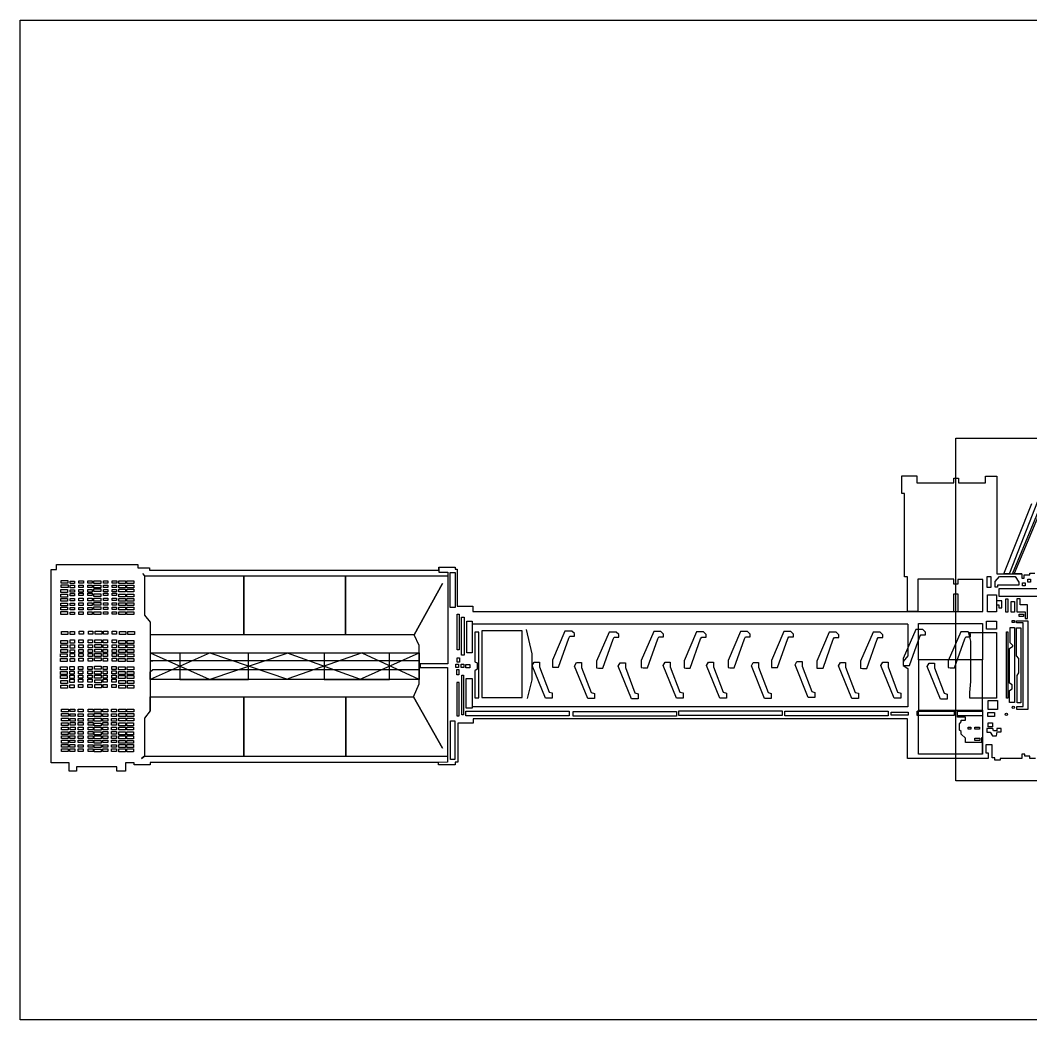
# Model space of a CAD drawing. Header units: millimetres. Extents: x 3191 to 879702, y -27549 to 222194.
# Drawn here: x 34469 to 46474, y 17961 to 29839 of the extents above; entities that cross this region are included whole.
import ezdxf

# ---------------------------------------------------------------- set-up
doc = ezdxf.new("R2010")
doc.units = ezdxf.units.MM
doc.header["$MEASUREMENT"] = 0
picture_1 = doc.add_image_def('image2.png', size_in_pixel=(849, 452))

msp = doc.modelspace()

# ---------------------------------------------------------------- linework, layer by layer
for points in [[(48636.4696, 20800.5426), (45584.20445, 20800.5426), (45584.20445, 24873.88211), (48636.4696, 24873.88211)], [(34953.47758, 23180.57152), (35034.35719, 23180.57152), (35034.35719, 23148.51699), (34953.47758, 23148.51699)], [(35061.10321, 23174.02056), (35114.92186, 23174.02056), (35114.92186, 23145.47879), (35061.10321, 23145.47879)], [(35164.90298, 23176.21386), (35218.72163, 23176.21386), (35218.72163, 23147.67208), (35164.90298, 23147.67208)], [(35270.89562, 23176.21386), (35324.71427, 23176.21386), (35324.71427, 23147.67208), (35270.89562, 23147.67208)], [(35344.8117, 23178.47081), (35425.6913, 23178.47081), (35425.6913, 23146.41629), (35344.8117, 23146.41629)], [(35457.6279, 23177.3134), (35511.44654, 23177.3134), (35511.44654, 23148.77162), (35457.6279, 23148.77162)], [(35560.86778, 23177.3134), (35614.68643, 23177.3134), (35614.68643, 23148.77162), (35560.86778, 23148.77162)], [(35640.37101, 23175.80298), (35721.25062, 23175.80298), (35721.25062, 23143.74846), (35640.37101, 23143.74846)], [(35737.20725, 23175.80298), (35818.08686, 23175.80298), (35818.08686, 23143.74846), (35737.20725, 23143.74846)], [(39575.01099, 23277.82305), (39637.12289, 23277.82305), (39637.12289, 22862.2196), (39575.01099, 22862.2196)], [(45953.78038, 23101.41033), (46005.37116, 23101.41033), (46005.37116, 23223.34946), (45953.78038, 23223.34946)], [(46438.13654, 23198.8702), (46470.5397, 23198.8702), (46470.5397, 23161.75779), (46438.13654, 23161.75779)], [(34950.89979, 23072.37087), (35031.7794, 23072.37087), (35031.7794, 23040.31635), (34950.89979, 23040.31635)], [(34956.91852, 23128.7021), (35037.79813, 23128.7021), (35037.79813, 23096.64758), (34956.91852, 23096.64758)], [(35060.54333, 23124.06088), (35114.36198, 23124.06088), (35114.36198, 23095.51911), (35060.54333, 23095.51911)], [(35060.54333, 23070.25859), (35114.36198, 23070.25859), (35114.36198, 23041.71682), (35060.54333, 23041.71682)], [(35164.3431, 23126.25418), (35218.16175, 23126.25418), (35218.16175, 23097.7124), (35164.3431, 23097.7124)], [(35164.3431, 23072.45189), (35218.16175, 23072.45189), (35218.16175, 23043.91011), (35164.3431, 23043.91011)], [(35270.33574, 23126.25418), (35324.15439, 23126.25418), (35324.15439, 23097.7124), (35270.33574, 23097.7124)], [(35270.33574, 23072.45189), (35324.15439, 23072.45189), (35324.15439, 23043.91011), (35270.33574, 23043.91011)], [(35344.8117, 23127.60835), (35425.6913, 23127.60835), (35425.6913, 23095.55383), (35344.8117, 23095.55383)], [(35344.8117, 23081.1209), (35425.6913, 23081.1209), (35425.6913, 23049.06638), (35344.8117, 23049.06638)], [(35457.06802, 23127.35372), (35510.88666, 23127.35372), (35510.88666, 23098.81194), (35457.06802, 23098.81194)], [(35457.06802, 23073.55143), (35510.88666, 23073.55143), (35510.88666, 23045.00965), (35457.06802, 23045.00965)], [(35560.3079, 23127.35372), (35614.12655, 23127.35372), (35614.12655, 23098.81194), (35560.3079, 23098.81194)], [(35560.3079, 23073.55143), (35614.12655, 23073.55143), (35614.12655, 23045.00965), (35560.3079, 23045.00965)], [(35640.37101, 23124.94052), (35721.25062, 23124.94052), (35721.25062, 23092.88599), (35640.37101, 23092.88599)], [(35640.37101, 23078.45307), (35721.25062, 23078.45307), (35721.25062, 23046.39855), (35640.37101, 23046.39855)], [(35737.20725, 23124.94052), (35818.08686, 23124.94052), (35818.08686, 23092.88599), (35737.20725, 23092.88599)], [(35737.20725, 23078.45307), (35818.08686, 23078.45307), (35818.08686, 23046.39855), (35737.20725, 23046.39855)], [(46098.17427, 23085.12805), (46721.4789, 23085.12805), (46721.4789, 22990.92454), (46098.17427, 22990.92454)], [(46373.94841, 23155.14896), (46406.35158, 23155.14896), (46406.35158, 23118.03655), (46373.94841, 23118.03655)], [(34950.89979, 23017.13339), (35031.7794, 23017.13339), (35031.7794, 22985.07887), (34950.89979, 22985.07887)], [(34950.89979, 22967.91445), (35031.7794, 22967.91445), (35031.7794, 22935.85993), (34950.89979, 22935.85993)], [(35060.54333, 23028.5339), (35114.36198, 23028.5339), (35114.36198, 22999.99212), (35060.54333, 22999.99212)], [(35060.54333, 22967.05218), (35114.36198, 22967.05218), (35114.36198, 22938.5104), (35060.54333, 22938.5104)], [(35164.3431, 23030.72719), (35218.16175, 23030.72719), (35218.16175, 23002.18541), (35164.3431, 23002.18541)], [(35164.3431, 22969.24547), (35218.16175, 22969.24547), (35218.16175, 22940.7037), (35164.3431, 22940.7037)], [(35270.33574, 23030.72719), (35324.15439, 23030.72719), (35324.15439, 23002.18541), (35270.33574, 23002.18541)], [(35270.33574, 22969.24547), (35324.15439, 22969.24547), (35324.15439, 22940.7037), (35270.33574, 22940.7037)], [(35344.8117, 23022.05818), (35425.6913, 23022.05818), (35425.6913, 22990.00366), (35344.8117, 22990.00366)], [(35344.8117, 22969.55219), (35425.6913, 22969.55219), (35425.6913, 22937.49767), (35344.8117, 22937.49767)], [(35457.06802, 23031.82673), (35510.88666, 23031.82673), (35510.88666, 23003.28496), (35457.06802, 23003.28496)], [(35457.06802, 22970.34502), (35510.88666, 22970.34502), (35510.88666, 22941.80324), (35457.06802, 22941.80324)], [(35560.3079, 23031.82673), (35614.12655, 23031.82673), (35614.12655, 23003.28496), (35560.3079, 23003.28496)], [(35560.3079, 22970.34502), (35614.12655, 22970.34502), (35614.12655, 22941.80324), (35560.3079, 22941.80324)], [(35640.37101, 23019.39034), (35721.25062, 23019.39034), (35721.25062, 22987.33582), (35640.37101, 22987.33582)], [(35640.37101, 22966.88435), (35721.25062, 22966.88435), (35721.25062, 22934.82983), (35640.37101, 22934.82983)], [(35737.20725, 23019.39034), (35818.08686, 23019.39034), (35818.08686, 22987.33582), (35737.20725, 22987.33582)], [(35737.20725, 22966.88435), (35818.08686, 22966.88435), (35818.08686, 22934.82983), (35737.20725, 22934.82983)], [(45960.05572, 23012.7005), (46068.10126, 23012.7005), (46068.10126, 22810.62797), (45960.05572, 22810.62797)], [(46176.07268, 22963.75173), (46202.3675, 22963.75173), (46202.3675, 22803.4522), (46176.07268, 22803.4522)], [(46239.50893, 22932.97369), (46279.37376, 22932.97369), (46279.37376, 22804.36464), (46239.50893, 22804.36464)], [(34950.89979, 22910.48946), (35031.7794, 22910.48946), (35031.7794, 22878.43494), (34950.89979, 22878.43494)], [(34950.89979, 22864.55179), (35031.7794, 22864.55179), (35031.7794, 22832.49726), (34950.89979, 22832.49726)], [(34950.89979, 22810.95204), (35031.7794, 22810.95204), (35031.7794, 22778.89752), (34950.89979, 22778.89752)], [(35060.54333, 22912.15035), (35114.36198, 22912.15035), (35114.36198, 22883.60857), (35060.54333, 22883.60857)], [(35060.54333, 22859.99737), (35114.36198, 22859.99737), (35114.36198, 22831.45559), (35060.54333, 22831.45559)], [(35164.3431, 22914.34364), (35218.16175, 22914.34364), (35218.16175, 22885.80187), (35164.3431, 22885.80187)], [(35164.3431, 22862.19067), (35218.16175, 22862.19067), (35218.16175, 22833.64889), (35164.3431, 22833.64889)], [(35270.33574, 22914.34364), (35324.15439, 22914.34364), (35324.15439, 22885.80187), (35270.33574, 22885.80187)], [(35270.33574, 22862.19067), (35324.15439, 22862.19067), (35324.15439, 22833.64889), (35270.33574, 22833.64889)], [(35343.71526, 22919.2395), (35424.59487, 22919.2395), (35424.59487, 22887.18497), (35343.71526, 22887.18497)], [(35343.71526, 22867.28328), (35424.59487, 22867.28328), (35424.59487, 22835.22876), (35343.71526, 22835.22876)], [(35457.06802, 22915.44318), (35510.88666, 22915.44318), (35510.88666, 22886.90141), (35457.06802, 22886.90141)], [(35457.06802, 22863.29021), (35510.88666, 22863.29021), (35510.88666, 22834.74843), (35457.06802, 22834.74843)], [(35560.3079, 22915.44318), (35614.12655, 22915.44318), (35614.12655, 22886.90141), (35560.3079, 22886.90141)], [(35560.3079, 22863.29021), (35614.12655, 22863.29021), (35614.12655, 22834.74843), (35560.3079, 22834.74843)], [(35639.27458, 22916.57166), (35720.15418, 22916.57166), (35720.15418, 22884.51714), (35639.27458, 22884.51714)], [(35639.27458, 22864.61544), (35720.15418, 22864.61544), (35720.15418, 22832.56092), (35639.27458, 22832.56092)], [(35736.11082, 22916.57166), (35816.99042, 22916.57166), (35816.99042, 22884.51714), (35736.11082, 22884.51714)], [(35736.11082, 22864.61544), (35816.99042, 22864.61544), (35816.99042, 22832.56092), (35736.11082, 22832.56092)], [(35060.54333, 22805.10133), (35114.36198, 22805.10133), (35114.36198, 22776.55955), (35060.54333, 22776.55955)], [(35164.3431, 22807.29462), (35218.16175, 22807.29462), (35218.16175, 22778.75285), (35164.3431, 22778.75285)], [(35270.33574, 22807.29462), (35324.15439, 22807.29462), (35324.15439, 22778.75285), (35270.33574, 22778.75285)], [(35343.71526, 22810.40806), (35424.59487, 22810.40806), (35424.59487, 22778.35354), (35343.71526, 22778.35354)], [(35457.06802, 22808.39416), (35510.88666, 22808.39416), (35510.88666, 22779.85239), (35457.06802, 22779.85239)], [(35560.3079, 22808.39416), (35614.12655, 22808.39416), (35614.12655, 22779.85239), (35560.3079, 22779.85239)], [(35639.27458, 22807.74023), (35720.15418, 22807.74023), (35720.15418, 22775.6857), (35639.27458, 22775.6857)], [(35736.11082, 22807.74023), (35816.99042, 22807.74023), (35816.99042, 22775.6857), (35736.11082, 22775.6857)], [(39658.22344, 22781.80263), (39682.64829, 22781.80263), (39682.64829, 22355.66095), (39658.22344, 22355.66095)], [(39712.1354, 22745.58721), (39740.78269, 22745.58721), (39740.78269, 22294.17923), (39712.1354, 22294.17923)], [(39837.66559, 22322.8136), (39775.3204, 22322.8136), (39775.3204, 22698.42846), (39837.66559, 22698.42846)], [(45948.20489, 22699.01296), (46068.10126, 22699.01296), (46068.10126, 22603.54963), (45948.20489, 22603.54963)], [(46252.72677, 22704.48621), (46280.43024, 22704.48621), (46280.43024, 22680.85188), (46252.72677, 22680.85188)], [(46337.8093, 22782.88899), (46387.58164, 22782.88899), (46387.58164, 22754.33641), (46337.8093, 22754.33641)], [(34957.4784, 22574.9847), (35036.15347, 22574.9847), (35036.15347, 22539.23225), (34957.4784, 22539.23225)], [(35062.78286, 22575.76017), (35113.88374, 22575.76017), (35113.88374, 22539.11072), (35062.78286, 22539.11072)], [(35167.98233, 22579.03565), (35219.08322, 22579.03565), (35219.08322, 22542.3862), (35167.98233, 22542.3862)], [(35278.57067, 22579.03565), (35329.67156, 22579.03565), (35329.67156, 22542.3862), (35278.57067, 22542.3862)], [(35360.65169, 22579.49282), (35439.32676, 22579.49282), (35439.32676, 22543.74037), (35360.65169, 22543.74037)], [(35457.82619, 22579.03565), (35508.92708, 22579.03565), (35508.92708, 22542.3862), (35457.82619, 22542.3862)], [(35562.17418, 22579.03565), (35613.27506, 22579.03565), (35613.27506, 22542.3862), (35562.17418, 22542.3862)], [(35646.62303, 22574.9847), (35725.2981, 22574.9847), (35725.2981, 22539.23225), (35646.62303, 22539.23225)], [(35747.13349, 22574.9847), (35825.80856, 22574.9847), (35825.80856, 22539.23225), (35747.13349, 22539.23225)], [(39951.47325, 21792.70161), (40432.58675, 21792.70161), (40432.58675, 22581.16528), (39951.47325, 22581.16528)], [(45141.37151, 22669.43529), (45901.69093, 22669.43529), (45901.69093, 22238.27562), (45141.37151, 22238.27562)], [(46184.14894, 22571.29272), (46202.25011, 22571.29272), (46202.25011, 21783.37034), (46184.14894, 21783.37034)], [(34950.91146, 22470.16949), (35029.58653, 22470.16949), (35029.58653, 22434.41704), (34950.91146, 22434.41704)], [(35060.55499, 22474.1452), (35111.65588, 22474.1452), (35111.65588, 22437.49575), (35060.55499, 22437.49575)], [(35165.75447, 22477.42067), (35216.85536, 22477.42067), (35216.85536, 22440.77123), (35165.75447, 22440.77123)], [(35276.34281, 22477.42067), (35327.44369, 22477.42067), (35327.44369, 22440.77123), (35276.34281, 22440.77123)], [(35354.08474, 22474.67761), (35432.75981, 22474.67761), (35432.75981, 22438.92515), (35354.08474, 22438.92515)], [(35455.59833, 22477.42067), (35506.69921, 22477.42067), (35506.69921, 22440.77123), (35455.59833, 22440.77123)], [(35559.94631, 22477.42067), (35611.0472, 22477.42067), (35611.0472, 22440.77123), (35559.94631, 22440.77123)], [(35640.05608, 22470.16949), (35718.73115, 22470.16949), (35718.73115, 22434.41704), (35640.05608, 22434.41704)], [(35740.56654, 22470.16949), (35819.24161, 22470.16949), (35819.24161, 22434.41704), (35740.56654, 22434.41704)], [(34950.91146, 22417.96443), (35029.58653, 22417.96443), (35029.58653, 22382.21197), (34950.91146, 22382.21197)], [(34950.91146, 22362.22926), (35029.58653, 22362.22926), (35029.58653, 22326.47681), (34950.91146, 22326.47681)], [(35060.55499, 22415.28502), (35111.65588, 22415.28502), (35111.65588, 22378.63557), (35060.55499, 22378.63557)], [(35060.55499, 22357.54174), (35111.65588, 22357.54174), (35111.65588, 22320.89229), (35060.55499, 22320.89229)], [(35165.75447, 22418.56049), (35216.85536, 22418.56049), (35216.85536, 22381.91105), (35165.75447, 22381.91105)], [(35165.75447, 22360.81722), (35216.85536, 22360.81722), (35216.85536, 22324.16777), (35165.75447, 22324.16777)], [(35276.34281, 22418.56049), (35327.44369, 22418.56049), (35327.44369, 22381.91105), (35276.34281, 22381.91105)], [(35276.34281, 22360.81722), (35327.44369, 22360.81722), (35327.44369, 22324.16777), (35276.34281, 22324.16777)], [(35354.08474, 22422.47255), (35432.75981, 22422.47255), (35432.75981, 22386.72009), (35354.08474, 22386.72009)], [(35354.08474, 22366.73738), (35432.75981, 22366.73738), (35432.75981, 22330.98493), (35354.08474, 22330.98493)], [(35455.59833, 22418.56049), (35506.69921, 22418.56049), (35506.69921, 22381.91105), (35455.59833, 22381.91105)], [(35455.59833, 22360.81722), (35506.69921, 22360.81722), (35506.69921, 22324.16777), (35455.59833, 22324.16777)], [(35559.94631, 22418.56049), (35611.0472, 22418.56049), (35611.0472, 22381.91105), (35559.94631, 22381.91105)], [(35559.94631, 22360.81722), (35611.0472, 22360.81722), (35611.0472, 22324.16777), (35559.94631, 22324.16777)], [(35640.05608, 22417.96443), (35718.73115, 22417.96443), (35718.73115, 22382.21197), (35640.05608, 22382.21197)], [(35640.05608, 22362.22926), (35718.73115, 22362.22926), (35718.73115, 22326.47681), (35640.05608, 22326.47681)], [(35740.56654, 22417.96443), (35819.24161, 22417.96443), (35819.24161, 22382.21197), (35740.56654, 22382.21197)], [(35740.56654, 22362.22926), (35819.24161, 22362.22926), (35819.24161, 22326.47681), (35740.56654, 22326.47681)], [(34948.26368, 22308.25336), (35026.93875, 22308.25336), (35026.93875, 22272.50091), (34948.26368, 22272.50091)], [(34948.26368, 22256.05408), (35026.93875, 22256.05408), (35026.93875, 22220.30163), (34948.26368, 22220.30163)], [(35060.55499, 22312.00916), (35111.65588, 22312.00916), (35111.65588, 22275.35971), (35060.55499, 22275.35971)], [(35060.55499, 22255.92677), (35111.65588, 22255.92677), (35111.65588, 22219.27732), (35060.55499, 22219.27732)], [(35165.75447, 22315.28463), (35216.85536, 22315.28463), (35216.85536, 22278.63519), (35165.75447, 22278.63519)], [(35165.75447, 22259.20224), (35216.85536, 22259.20224), (35216.85536, 22222.5528), (35165.75447, 22222.5528)], [(35276.34281, 22315.28463), (35327.44369, 22315.28463), (35327.44369, 22278.63519), (35276.34281, 22278.63519)], [(35276.34281, 22259.20224), (35327.44369, 22259.20224), (35327.44369, 22222.5528), (35276.34281, 22222.5528)], [(35351.43696, 22312.76148), (35430.11203, 22312.76148), (35430.11203, 22277.00902), (35351.43696, 22277.00902)], [(35351.43696, 22260.5622), (35430.11203, 22260.5622), (35430.11203, 22224.80975), (35351.43696, 22224.80975)], [(35455.59833, 22315.28463), (35506.69921, 22315.28463), (35506.69921, 22278.63519), (35455.59833, 22278.63519)], [(35455.59833, 22259.20224), (35506.69921, 22259.20224), (35506.69921, 22222.5528), (35455.59833, 22222.5528)], [(35559.94631, 22315.28463), (35611.0472, 22315.28463), (35611.0472, 22278.63519), (35559.94631, 22278.63519)], [(35559.94631, 22259.20224), (35611.0472, 22259.20224), (35611.0472, 22222.5528), (35559.94631, 22222.5528)], [(35637.40831, 22308.25336), (35716.08338, 22308.25336), (35716.08338, 22272.50091), (35637.40831, 22272.50091)], [(35637.40831, 22256.05408), (35716.08338, 22256.05408), (35716.08338, 22220.30163), (35637.40831, 22220.30163)], [(35737.91877, 22308.25336), (35816.59384, 22308.25336), (35816.59384, 22272.50091), (35737.91877, 22272.50091)], [(35737.91877, 22256.05408), (35816.59384, 22256.05408), (35816.59384, 22220.30163), (35737.91877, 22220.30163)], [(39658.21178, 22260.34229), (39686.85907, 22260.34229), (39686.85907, 22208.97057), (39658.21178, 22208.97057)], [(45901.69093, 22238.27562), (45140.66718, 22238.27562), (45140.66718, 21640.89671), (45901.69093, 21640.89671)], [(34948.26368, 22156.96227), (35026.93875, 22156.96227), (35026.93875, 22121.20982), (34948.26368, 22121.20982)], [(34948.26368, 22101.22131), (35026.93875, 22101.22131), (35026.93875, 22065.46886), (34948.26368, 22065.46886)], [(35057.20737, 22157.89977), (35108.30825, 22157.89977), (35108.30825, 22121.25033), (35057.20737, 22121.25033)], [(35057.20737, 22104.03961), (35108.30825, 22104.03961), (35108.30825, 22067.39017), (35057.20737, 22067.39017)], [(35162.40684, 22161.17525), (35213.50773, 22161.17525), (35213.50773, 22124.5258), (35162.40684, 22124.5258)], [(35162.40684, 22107.31509), (35213.50773, 22107.31509), (35213.50773, 22070.66564), (35162.40684, 22070.66564)], [(35272.99518, 22161.17525), (35324.09607, 22161.17525), (35324.09607, 22124.5258), (35272.99518, 22124.5258)], [(35272.99518, 22107.31509), (35324.09607, 22107.31509), (35324.09607, 22070.66564), (35272.99518, 22070.66564)], [(35351.43696, 22161.47039), (35430.11203, 22161.47039), (35430.11203, 22125.71794), (35351.43696, 22125.71794)], [(35351.43696, 22105.72943), (35430.11203, 22105.72943), (35430.11203, 22069.97698), (35351.43696, 22069.97698)], [(35452.2507, 22161.17525), (35503.35158, 22161.17525), (35503.35158, 22124.5258), (35452.2507, 22124.5258)], [(35452.2507, 22107.31509), (35503.35158, 22107.31509), (35503.35158, 22070.66564), (35452.2507, 22070.66564)], [(35556.59869, 22161.17525), (35607.69957, 22161.17525), (35607.69957, 22124.5258), (35556.59869, 22124.5258)], [(35556.59869, 22107.31509), (35607.69957, 22107.31509), (35607.69957, 22070.66564), (35556.59869, 22070.66564)], [(35637.40831, 22156.96227), (35716.08338, 22156.96227), (35716.08338, 22121.20982), (35637.40831, 22121.20982)], [(35637.40831, 22101.22131), (35716.08338, 22101.22131), (35716.08338, 22065.46886), (35637.40831, 22065.46886)], [(35737.91877, 22156.96227), (35816.59384, 22156.96227), (35816.59384, 22121.20982), (35737.91877, 22121.20982)], [(35737.91877, 22101.22131), (35816.59384, 22101.22131), (35816.59384, 22065.46886), (35737.91877, 22065.46886)], [(39643.05997, 22185.98437), (39675.46314, 22185.98437), (39675.46314, 22148.87196), (39643.05997, 22148.87196)], [(39656.53213, 22122.22255), (39680.11715, 22122.22255), (39680.11715, 22060.74662), (39656.53213, 22060.74662)], [(39707.0848, 22185.98437), (39739.48796, 22185.98437), (39739.48796, 22148.87196), (39707.0848, 22148.87196)], [(39810.70961, 22142.97495), (39764.37938, 22142.97495), (39764.37938, 22183.40334), (39810.70961, 22183.40334)], [(34948.26368, 22051.67251), (35026.93875, 22051.67251), (35026.93875, 22015.92006), (34948.26368, 22015.92006)], [(34951.76294, 21994.68155), (35030.43801, 21994.68155), (35030.43801, 21958.9291), (34951.76294, 21958.9291)], [(35057.20737, 22054.62391), (35108.30825, 22054.62391), (35108.30825, 22017.97447), (35057.20737, 22017.97447)], [(35057.20737, 22007.42466), (35108.30825, 22007.42466), (35108.30825, 21970.77521), (35057.20737, 21970.77521)], [(35162.40684, 22057.89939), (35213.50773, 22057.89939), (35213.50773, 22021.24994), (35162.40684, 22021.24994)], [(35162.40684, 22010.70013), (35213.50773, 22010.70013), (35213.50773, 21974.05069), (35162.40684, 21974.05069)], [(35272.99518, 22057.89939), (35324.09607, 22057.89939), (35324.09607, 22021.24994), (35272.99518, 22021.24994)], [(35272.99518, 22010.70013), (35324.09607, 22010.70013), (35324.09607, 21974.05069), (35272.99518, 21974.05069)], [(35351.43696, 22056.18063), (35430.11203, 22056.18063), (35430.11203, 22020.42818), (35351.43696, 22020.42818)], [(35354.93623, 21999.18967), (35433.6113, 21999.18967), (35433.6113, 21963.43722), (35354.93623, 21963.43722)], [(35452.2507, 22057.89939), (35503.35158, 22057.89939), (35503.35158, 22021.24994), (35452.2507, 22021.24994)], [(35452.2507, 22010.70013), (35503.35158, 22010.70013), (35503.35158, 21974.05069), (35452.2507, 21974.05069)], [(35556.59869, 22057.89939), (35607.69957, 22057.89939), (35607.69957, 22021.24994), (35556.59869, 22021.24994)], [(35556.59869, 22010.70013), (35607.69957, 22010.70013), (35607.69957, 21974.05069), (35556.59869, 21974.05069)], [(35637.40831, 22051.67251), (35716.08338, 22051.67251), (35716.08338, 22015.92006), (35637.40831, 22015.92006)], [(35640.90757, 21994.68155), (35719.58264, 21994.68155), (35719.58264, 21958.9291), (35640.90757, 21958.9291)], [(35737.91877, 22051.67251), (35816.59384, 22051.67251), (35816.59384, 22015.92006), (35737.91877, 22015.92006)], [(35741.41803, 21994.68155), (35820.0931, 21994.68155), (35820.0931, 21958.9291), (35741.41803, 21958.9291)], [(39715.50636, 22057.91675), (39734.04078, 22057.91675), (39734.04078, 21585.45545), (39715.50636, 21585.45545)], [(39767.75034, 22014.9652), (39839.3569, 22014.9652), (39839.3569, 21665.46154), (39767.75034, 21665.46154)], [(34951.76294, 21938.9406), (35030.43801, 21938.9406), (35030.43801, 21903.18815), (34951.76294, 21903.18815)], [(35057.20737, 21943.01469), (35108.30825, 21943.01469), (35108.30825, 21906.36524), (35057.20737, 21906.36524)], [(35162.40684, 21946.29016), (35213.50773, 21946.29016), (35213.50773, 21909.64072), (35162.40684, 21909.64072)], [(35272.99518, 21946.29016), (35324.09607, 21946.29016), (35324.09607, 21909.64072), (35272.99518, 21909.64072)], [(35354.93623, 21943.44872), (35433.6113, 21943.44872), (35433.6113, 21907.69627), (35354.93623, 21907.69627)], [(35452.2507, 21946.29016), (35503.35158, 21946.29016), (35503.35158, 21909.64072), (35452.2507, 21909.64072)], [(35556.59869, 21946.29016), (35607.69957, 21946.29016), (35607.69957, 21909.64072), (35556.59869, 21909.64072)], [(35640.90757, 21938.9406), (35719.58264, 21938.9406), (35719.58264, 21903.18815), (35640.90757, 21903.18815)], [(35741.41803, 21938.9406), (35820.0931, 21938.9406), (35820.0931, 21903.18815), (35741.41803, 21903.18815)], [(39656.32217, 21574.46004), (39684.85282, 21574.46004), (39684.85282, 21967.93955), (39656.32217, 21967.93955)], [(45969.51539, 21755.53133), (46080.25537, 21755.53133), (46080.25537, 21650.25894), (45969.51539, 21650.25894)], [(34960.05619, 21653.96844), (35041.21574, 21653.96844), (35041.21574, 21620.95906), (34960.05619, 21620.95906)], [(35060.26339, 21653.47654), (35119.02766, 21653.47654), (35119.02766, 21622.70096), (35060.26339, 21622.70096)], [(35158.0211, 21652.77631), (35216.78537, 21652.77631), (35216.78537, 21622.00073), (35158.0211, 21622.00073)], [(35275.29303, 21652.77631), (35334.0573, 21652.77631), (35334.0573, 21622.00073), (35275.29303, 21622.00073)], [(35348.9175, 21651.54367), (35430.07704, 21651.54367), (35430.07704, 21618.53428), (35348.9175, 21618.53428)], [(35450.75768, 21652.77631), (35509.52195, 21652.77631), (35509.52195, 21622.00073), (35450.75768, 21622.00073)], [(35552.81948, 21652.77631), (35611.58375, 21652.77631), (35611.58375, 21622.00073), (35552.81948, 21622.00073)], [(35641.65408, 21652.44066), (35722.81362, 21652.44066), (35722.81362, 21619.43127), (35641.65408, 21619.43127)], [(35736.55406, 21652.44066), (35817.7136, 21652.44066), (35817.7136, 21619.43127), (35736.55406, 21619.43127)], [(40990.15913, 21572.02368), (39763.10798, 21572.02368), (39763.10798, 21627.68362), (40990.15913, 21627.68362)], [(42263.7388, 21567.60237), (41036.68765, 21567.60237), (41036.68765, 21623.26231), (42263.7388, 21623.26231)], [(43520.34705, 21576.30611), (42293.2959, 21576.30611), (42293.2959, 21631.96604), (43520.34705, 21631.96604)], [(44778.73992, 21571.41604), (43551.68877, 21571.41604), (43551.68877, 21627.07598), (44778.73992, 21627.07598)], [(45016.53809, 21579.06654), (44815.5055, 21579.06654), (44815.5055, 21617.92664), (45016.53809, 21617.92664)], [(45562.37628, 21575.6406), (45122.3791, 21575.6406), (45122.3791, 21626.60144), (45562.37628, 21626.60144)], [(45140.66718, 21640.89671), (45900.14141, 21640.89671), (45900.14141, 21116.82428), (45140.66718, 21116.82428)], [(45964.07987, 21614.44283), (46044.42293, 21614.44283), (46044.42293, 21563.4299), (45964.07987, 21563.4299)], [(34958.37655, 21490.03842), (35039.53609, 21490.03842), (35039.53609, 21457.02903), (34958.37655, 21457.02903)], [(34959.49631, 21601.37565), (35040.65586, 21601.37565), (35040.65586, 21568.36626), (34959.49631, 21568.36626)], [(34959.49631, 21546.54905), (35040.65586, 21546.54905), (35040.65586, 21513.53966), (34959.49631, 21513.53966)], [(35060.82327, 21598.0886), (35119.58754, 21598.0886), (35119.58754, 21567.31302), (35060.82327, 21567.31302)], [(35060.82327, 21541.58375), (35119.58754, 21541.58375), (35119.58754, 21510.80817), (35060.82327, 21510.80817)], [(35060.82327, 21492.9088), (35119.58754, 21492.9088), (35119.58754, 21462.13322), (35060.82327, 21462.13322)], [(35158.58098, 21597.38836), (35217.34525, 21597.38836), (35217.34525, 21566.61278), (35158.58098, 21566.61278)], [(35158.58098, 21540.88352), (35217.34525, 21540.88352), (35217.34525, 21510.10794), (35158.58098, 21510.10794)], [(35158.58098, 21492.20856), (35217.34525, 21492.20856), (35217.34525, 21461.43298), (35158.58098, 21461.43298)], [(35275.85291, 21597.38836), (35334.61718, 21597.38836), (35334.61718, 21566.61278), (35275.85291, 21566.61278)], [(35275.85291, 21540.88352), (35334.61718, 21540.88352), (35334.61718, 21510.10794), (35275.85291, 21510.10794)], [(35275.85291, 21492.20856), (35334.61718, 21492.20856), (35334.61718, 21461.43298), (35275.85291, 21461.43298)], [(35348.35761, 21598.95087), (35429.51716, 21598.95087), (35429.51716, 21565.94149), (35348.35761, 21565.94149)], [(35348.35761, 21544.12427), (35429.51716, 21544.12427), (35429.51716, 21511.11489), (35348.35761, 21511.11489)], [(35451.31756, 21597.38836), (35510.08183, 21597.38836), (35510.08183, 21566.61278), (35451.31756, 21566.61278)], [(35451.31756, 21540.88352), (35510.08183, 21540.88352), (35510.08183, 21510.10794), (35451.31756, 21510.10794)], [(35451.31756, 21492.20856), (35510.08183, 21492.20856), (35510.08183, 21461.43298), (35451.31756, 21461.43298)], [(35553.37936, 21597.38836), (35612.14363, 21597.38836), (35612.14363, 21566.61278), (35553.37936, 21566.61278)], [(35553.37936, 21540.88352), (35612.14363, 21540.88352), (35612.14363, 21510.10794), (35553.37936, 21510.10794)], [(35553.37936, 21492.20856), (35612.14363, 21492.20856), (35612.14363, 21461.43298), (35553.37936, 21461.43298)], [(35641.09419, 21599.84787), (35722.25374, 21599.84787), (35722.25374, 21566.83848), (35641.09419, 21566.83848)], [(35641.09419, 21545.02127), (35722.25374, 21545.02127), (35722.25374, 21512.01188), (35641.09419, 21512.01188)], [(35735.99418, 21599.84787), (35817.15372, 21599.84787), (35817.15372, 21566.83848), (35735.99418, 21566.83848)], [(35735.99418, 21545.02127), (35817.15372, 21545.02127), (35817.15372, 21512.01188), (35735.99418, 21512.01188)], [(39580.77311, 21515.42046), (39632.80713, 21515.42046), (39632.80713, 21052.30526), (39580.77311, 21052.30526)], [(34958.37655, 21439.68521), (35039.53609, 21439.68521), (35039.53609, 21406.67583), (34958.37655, 21406.67583)], [(34958.37655, 21383.73593), (35039.53609, 21383.73593), (35039.53609, 21350.72654), (34958.37655, 21350.72654)], [(35059.69184, 21386.94196), (35118.45611, 21386.94196), (35118.45611, 21356.16638), (35059.69184, 21356.16638)], [(35060.82327, 21437.8565), (35119.58754, 21437.8565), (35119.58754, 21407.08092), (35060.82327, 21407.08092)], [(35157.44955, 21386.24172), (35216.21382, 21386.24172), (35216.21382, 21355.46614), (35157.44955, 21355.46614)], [(35158.58098, 21437.15627), (35217.34525, 21437.15627), (35217.34525, 21406.38069), (35158.58098, 21406.38069)], [(35274.72148, 21386.24172), (35333.48575, 21386.24172), (35333.48575, 21355.46614), (35274.72148, 21355.46614)], [(35275.85291, 21437.15627), (35334.61718, 21437.15627), (35334.61718, 21406.38069), (35275.85291, 21406.38069)], [(35347.23785, 21487.61364), (35428.3974, 21487.61364), (35428.3974, 21454.60425), (35347.23785, 21454.60425)], [(35347.23785, 21437.26044), (35428.3974, 21437.26044), (35428.3974, 21404.25105), (35347.23785, 21404.25105)], [(35347.23785, 21381.31115), (35428.3974, 21381.31115), (35428.3974, 21348.30176), (35347.23785, 21348.30176)], [(35450.18613, 21386.24172), (35508.9504, 21386.24172), (35508.9504, 21355.46614), (35450.18613, 21355.46614)], [(35451.31756, 21437.15627), (35510.08183, 21437.15627), (35510.08183, 21406.38069), (35451.31756, 21406.38069)], [(35552.24794, 21386.24172), (35611.01221, 21386.24172), (35611.01221, 21355.46614), (35552.24794, 21355.46614)], [(35553.37936, 21437.15627), (35612.14363, 21437.15627), (35612.14363, 21406.38069), (35553.37936, 21406.38069)], [(35639.97443, 21488.51063), (35721.13398, 21488.51063), (35721.13398, 21455.50125), (35639.97443, 21455.50125)], [(35639.97443, 21438.15743), (35721.13398, 21438.15743), (35721.13398, 21405.14804), (35639.97443, 21405.14804)], [(35639.97443, 21382.20814), (35721.13398, 21382.20814), (35721.13398, 21349.19876), (35639.97443, 21349.19876)], [(35734.87441, 21488.51063), (35816.03396, 21488.51063), (35816.03396, 21455.50125), (35734.87441, 21455.50125)], [(35734.87441, 21438.15743), (35816.03396, 21438.15743), (35816.03396, 21405.14804), (35734.87441, 21405.14804)], [(35734.87441, 21382.20814), (35816.03396, 21382.20814), (35816.03396, 21349.19876), (35734.87441, 21349.19876)], [(45730.65578, 21439.70258), (45759.96793, 21439.70258), (45759.96793, 21415.82517), (45730.65578, 21415.82517)], [(45810.99883, 21439.70258), (45865.28405, 21439.70258), (45865.28405, 21415.82517), (45810.99883, 21415.82517)], [(45967.74243, 21488.97938), (46018.55172, 21488.97938), (46018.55172, 21444.28014), (45967.74243, 21444.28014)], [(34958.37655, 21336.07371), (35039.53609, 21336.07371), (35039.53609, 21303.06432), (34958.37655, 21303.06432)], [(34958.37655, 21282.36401), (35039.53609, 21282.36401), (35039.53609, 21249.35462), (34958.37655, 21249.35462)], [(35059.69184, 21336.02741), (35118.45611, 21336.02741), (35118.45611, 21305.25183), (35059.69184, 21305.25183)], [(35059.69184, 21285.67421), (35118.45611, 21285.67421), (35118.45611, 21254.89863), (35059.69184, 21254.89863)], [(35157.44955, 21335.32718), (35216.21382, 21335.32718), (35216.21382, 21304.55159), (35157.44955, 21304.55159)], [(35157.44955, 21284.97397), (35216.21382, 21284.97397), (35216.21382, 21254.19839), (35157.44955, 21254.19839)], [(35274.72148, 21335.32718), (35333.48575, 21335.32718), (35333.48575, 21304.55159), (35274.72148, 21304.55159)], [(35274.72148, 21284.97397), (35333.48575, 21284.97397), (35333.48575, 21254.19839), (35274.72148, 21254.19839)], [(35347.23785, 21333.64893), (35428.3974, 21333.64893), (35428.3974, 21300.63954), (35347.23785, 21300.63954)], [(35347.23785, 21279.93923), (35428.3974, 21279.93923), (35428.3974, 21246.92985), (35347.23785, 21246.92985)], [(35450.18613, 21335.32718), (35508.9504, 21335.32718), (35508.9504, 21304.55159), (35450.18613, 21304.55159)], [(35450.18613, 21284.97397), (35508.9504, 21284.97397), (35508.9504, 21254.19839), (35450.18613, 21254.19839)], [(35552.24794, 21335.32718), (35611.01221, 21335.32718), (35611.01221, 21304.55159), (35552.24794, 21304.55159)], [(35552.24794, 21284.97397), (35611.01221, 21284.97397), (35611.01221, 21254.19839), (35552.24794, 21254.19839)], [(35639.97443, 21334.54592), (35721.13398, 21334.54592), (35721.13398, 21301.53654), (35639.97443, 21301.53654)], [(35639.97443, 21280.83623), (35721.13398, 21280.83623), (35721.13398, 21247.82684), (35639.97443, 21247.82684)], [(35734.87441, 21334.54592), (35816.03396, 21334.54592), (35816.03396, 21301.53654), (35734.87441, 21301.53654)], [(35734.87441, 21280.83623), (35816.03396, 21280.83623), (35816.03396, 21247.82684), (35734.87441, 21247.82684)], [(45809.91406, 21308.37684), (45868.53836, 21308.37684), (45868.53836, 21281.24711), (45809.91406, 21281.24711)], [(34958.37655, 21232.01081), (35039.53609, 21232.01081), (35039.53609, 21199.00142), (34958.37655, 21199.00142)], [(34958.37655, 21180.53492), (35039.53609, 21180.53492), (35039.53609, 21147.52553), (34958.37655, 21147.52553)], [(35059.69184, 21230.84761), (35118.45611, 21230.84761), (35118.45611, 21200.07203), (35059.69184, 21200.07203)], [(35059.69184, 21181.04996), (35118.45611, 21181.04996), (35118.45611, 21150.27438), (35059.69184, 21150.27438)], [(35157.44955, 21230.14737), (35216.21382, 21230.14737), (35216.21382, 21199.37179), (35157.44955, 21199.37179)], [(35157.44955, 21180.34973), (35216.21382, 21180.34973), (35216.21382, 21149.57415), (35157.44955, 21149.57415)], [(35274.72148, 21230.14737), (35333.48575, 21230.14737), (35333.48575, 21199.37179), (35274.72148, 21199.37179)], [(35274.72148, 21180.34973), (35333.48575, 21180.34973), (35333.48575, 21149.57415), (35274.72148, 21149.57415)], [(35347.23785, 21229.58603), (35428.3974, 21229.58603), (35428.3974, 21196.57664), (35347.23785, 21196.57664)], [(35347.23785, 21178.11014), (35428.3974, 21178.11014), (35428.3974, 21145.10075), (35347.23785, 21145.10075)], [(35450.18613, 21230.14737), (35508.9504, 21230.14737), (35508.9504, 21199.37179), (35450.18613, 21199.37179)], [(35450.18613, 21180.34973), (35508.9504, 21180.34973), (35508.9504, 21149.57415), (35450.18613, 21149.57415)], [(35552.24794, 21230.14737), (35611.01221, 21230.14737), (35611.01221, 21199.37179), (35552.24794, 21199.37179)], [(35552.24794, 21180.34973), (35611.01221, 21180.34973), (35611.01221, 21149.57415), (35552.24794, 21149.57415)], [(35639.97443, 21230.48302), (35721.13398, 21230.48302), (35721.13398, 21197.47364), (35639.97443, 21197.47364)], [(35639.97443, 21179.00713), (35721.13398, 21179.00713), (35721.13398, 21145.99775), (35639.97443, 21145.99775)], [(35734.87441, 21230.48302), (35816.03396, 21230.48302), (35816.03396, 21197.47364), (35734.87441, 21197.47364)], [(35734.87441, 21179.00713), (35816.03396, 21179.00713), (35816.03396, 21145.99775), (35734.87441, 21145.99775)]]:
    msp.add_lwpolyline(points, close=True)
for points in [[(45131.69877, 22810.90747), (45010.08523, 22810.90747), (45010.08523, 23223.19529), (44974.54027, 23223.19529), (44974.54027, 24213.18899), (44942.4465, 24213.18899), (44942.4465, 24423.85057), (45118.50441, 24423.85057), (45118.50441, 24343.24459), (45559.9287, 24343.24459), (45559.9287, 24397.85726), (45616.3217, 24397.85726), (45616.3217, 24341.50874), (45937.18893, 24341.50874), (45937.18893, 24420.40112), (46069.0152, 24420.40112), (46069.0152, 23259.87079), (46169.92157, 23259.87079), (46366.99185, 23259.87079), (46366.99185, 23208.52954), (46393.92057, 23208.52954), (46393.92057, 23247.38599), (46462.8036, 23247.38599), (46462.8036, 23266.81421), (46520.74612, 23266.81421)], [(46554.452, 24119.29039), (46220.52911, 23267.53944), (46220.52911, 23259.87079), (46153.83318, 23259.87079), (46486.77628, 24095.47664)], [(46366.99185, 23259.87079), (46258.50776, 23259.87079), (46615.16419, 24119.29039)], [(46638.27099, 24124.73601), (46278.41856, 23262.34845), (46278.41856, 23259.87079)], [(46528.25892, 21064.79314), (46461.91146, 21064.79314), (46461.91146, 21094.10238), (46403.42896, 21094.10238), (46403.42896, 21118.76043), (46367.01533, 21118.76043), (46367.01533, 21066.529), (46110.40606, 21066.529), (46110.40606, 21045.38717), (46045.79593, 21045.38717), (46045.79593, 21072.98282), (46013.49087, 21072.98282), (46013.49087, 21226.78402), (45939.51321, 21226.78402), (45939.51321, 21134.02705), (45968.88358, 21134.02705), (45968.88358, 21067.10761), (45008.06616, 21067.10761), (45008.06616, 21536.74541), (39849.23376, 21536.74541), (39849.23376, 21484.24692), (39796.33891, 21484.24692), (39666.67258, 21484.24692), (39666.67258, 21023.86702), (39636.57441, 21023.86702), (39636.57441, 20991.82047), (39438.5885, 20991.82047), (39438.5885, 21020.08375), (36014.20469, 21020.08375), (36014.20469, 20992.2433), (35823.12117, 20992.2433), (35823.12117, 21014.98746), (35720.00791, 21014.98746), (35720.00791, 20916.4443), (35618.39721, 20916.4443), (35618.39721, 20966.47253), (35137.64808, 20966.47253), (35137.64808, 20914.93099), (35051.20386, 20914.93099), (35051.20386, 21016.50077), (34835.84459, 21016.50077), (34836.61935, 23310.27735)], [(34836.61935, 23310.27735), (34901.206, 23310.27735), (34901.206, 23369.34093), (35865.82678, 23369.34093), (35865.82678, 23330.88506), (36005.98756, 23330.88506), (36005.98756, 23304.78047), (39440.72495, 23304.78047), (39440.72495, 23339.36404), (39637.23178, 23339.36404), (39637.23178, 23317.3988), (39660.59191, 23317.3988), (39660.59191, 22877.51535), (39846.53385, 22877.51535), (39846.53385, 22810.90747), (45903.54565, 22810.90747), (45903.54565, 23191.05972), (45608.6915, 23191.05972), (45608.6915, 23137.31498), (45561.85385, 23137.31498), (45561.85385, 23197.98088), (45131.69877, 23197.98088), (45131.69877, 22810.90747), (45560.11652, 22810.90747), (45560.11652, 23021.99189), (45606.95417, 23021.99189), (45606.95417, 22810.90747)], [(39440.72495, 23339.36404), (39440.72495, 23280.31148), (39549.33808, 23280.31148), (39549.33808, 22191.05962), (39218.0513, 22191.05962), (39218.0513, 22148.00969), (39544.36912, 22148.00969), (39544.36912, 21114.27887), (39544.36912, 21020.78893), (39438.5885, 21020.08375)], [(35943.74535, 23236.82173), (35943.74535, 22769.83499), (36010.96617, 22684.14021), (36010.96617, 21633.36073), (35943.97863, 21546.49118), (35943.97863, 21094.42926), (35911.44716, 21064.61433), (35943.97863, 21094.42926), (39544.36912, 21094.42926)], [(35921.28009, 23264.66906), (35943.74535, 23236.82173), (39549.33808, 23236.82173)], [(36010.96617, 21633.36073), (36010.96617, 21800.27687), (37124.25632, 21800.27687), (37124.25632, 21094.42926), (37124.25632, 21800.27687), (38335.60745, 21800.27687), (38335.60745, 21094.42926), (38335.60745, 21800.27687), (39140.00609, 21800.27687), (39487.22618, 21187.93078), (39140.00609, 21800.27687), (39208.25336, 21951.52167), (39208.25336, 22408.54309), (39148.1827, 22535.20446), (39487.26117, 23146.1906), (39148.1827, 22535.20446), (38332.6914, 22535.20446), (38332.6914, 23236.82173), (38332.6914, 22535.20446), (37123.80141, 22535.20446), (37123.80141, 23236.82173), (37123.80141, 22535.20446), (36010.96617, 22535.20446)], [(46049.2869, 23101.35246), (46049.2869, 23171.08653), (46103.65376, 23227.52771), (46290.46769, 23227.52771), (46330.19597, 23160.6351), (46330.19597, 23127.19168), (46078.55239, 23127.19168), (46078.55239, 23101.41033), (46049.2869, 23101.35246)], [(46114.76975, 22940.10184), (46068.10126, 22940.10184), (46068.10126, 22892.00559), (46093.65754, 22892.00559), (46093.65754, 22857.06333), (46129.79325, 22857.06333), (46129.79325, 22939.65045), (46114.76975, 22940.10184)], [(46310.17626, 22961.94911), (46310.17626, 22809.79475), (46407.11493, 22809.79475), (46407.11493, 22730.1012), (46437.00181, 22730.1012), (46437.00181, 22892.20335), (46349.12546, 22892.20335), (46349.12546, 22963.75173), (46310.17626, 22963.75173), (46310.17626, 22961.94911)], [(46305.71553, 22681.20795), (46305.71553, 22702.14948), (46439.65477, 22702.14948), (46439.65477, 21648.35198), (46308.43892, 21648.35198), (46308.43892, 21682.95781), (46382.25224, 21682.95781), (46382.25224, 22676.64577), (46305.71553, 22676.64577), (46305.71553, 22678.89348)], [(45012.11736, 22663.31259), (39837.66559, 22663.31259)], [(45012.11736, 22663.31259), (45012.11736, 22287.13059), (44959.38348, 22219.32362), (44959.38348, 22172.11858), (45013.48207, 22136.0652), (45013.48207, 21681.56114), (39839.3569, 21681.56114)], [(40477.51728, 22597.43849), (40545.27465, 22311.5867), (40545.27465, 22002.70821), (40491.05942, 21777.8173)], [(40813.09648, 22151.3141), (40864.87389, 22151.3141), (40986.27495, 22496.69158), (40999.84042, 22518.06898), (41054.1723, 22518.06898), (41054.1723, 22549.46377), (41022.76059, 22580.01366), (40938.71998, 22580.01366), (40791.00448, 22235.48109), (40791.00448, 22153.16017), (40813.09648, 22151.3141)], [(41868.36887, 22144.58375), (41920.14628, 22144.58375), (42041.54734, 22489.96123), (42055.11281, 22511.33863), (42109.44468, 22511.33863), (42109.44468, 22542.73342), (42078.03298, 22573.28331), (41993.99237, 22573.28331), (41846.27687, 22228.75074), (41846.27687, 22146.42982), (41868.36887, 22144.58375)], [(42899.56634, 22144.50852), (42951.34375, 22144.50852), (43072.74481, 22489.886), (43086.31028, 22511.26339), (43140.64215, 22511.26339), (43140.64215, 22542.65819), (43109.23044, 22573.20808), (43025.18984, 22573.20808), (42877.47433, 22228.67551), (42877.47433, 22146.35459), (42899.56634, 22144.50852)], [(43414.85597, 22146.35459), (43466.63338, 22146.35459), (43588.03444, 22491.73207), (43601.59991, 22513.10947), (43655.93178, 22513.10947), (43655.93178, 22544.50426), (43624.52008, 22575.05415), (43540.47947, 22575.05415), (43392.76396, 22230.52158), (43392.76396, 22148.20066), (43414.85597, 22146.35459)], [(44981.47549, 22170.2725), (45033.2529, 22170.2725), (45154.65396, 22515.64999), (45168.21943, 22537.02738), (45222.5513, 22537.02738), (45222.5513, 22568.42218), (45191.13959, 22598.97206), (45107.09899, 22598.97206), (44959.38348, 22254.43949), (44959.38348, 22172.11858), (44981.47549, 22170.2725)], [(45516.31433, 22143.58259), (45568.09174, 22143.58259), (45689.4928, 22488.96007), (45703.05827, 22510.33747), (45757.39014, 22510.33747), (45757.39014, 22541.73226), (45725.97844, 22572.28215), (45641.93783, 22572.28215), (45494.22232, 22227.74958), (45494.22232, 22145.42866), (45516.31433, 22143.58259)], [(46237.58377, 22622.92328), (46280.17199, 22622.92328), (46280.17199, 21730.82735), (46223.09815, 21730.82735), (46223.09815, 21872.12149), (46252.98503, 21892.95175), (46252.98503, 21940.95482), (46222.18252, 21962.69751), (46222.18252, 22374.76278), (46259.34743, 22400.11072), (46259.34743, 22409.16832), (46230.3527, 22439.05618), (46230.3527, 22622.92328), (46230.3527, 22622.92328)], [(46230.3527, 22622.92328), (46237.58377, 22622.92328)], [(46317.52472, 22619.22903), (46355.79308, 22619.22903), (46355.79308, 21727.55593), (46313.88571, 21727.55593), (46313.88571, 22053.62961), (46332.10426, 22082.76082), (46332.10426, 22254.00959), (46302.94518, 22287.70298), (46302.94518, 22618.31659), (46317.52472, 22619.22903)], [(46305.71553, 22678.89348), (46305.71553, 22681.20795)], [(36010.96617, 22535.20446), (36010.96617, 22323.44439), (39208.25336, 22323.44439), (39208.25336, 22005.34132), (36010.96617, 22005.34132), (36010.96617, 22095.81041), (36043.24103, 22122.30936), (39208.25336, 22122.30936), (39208.25336, 22224.71716), (36010.96617, 22224.71716), (36043.9992, 22224.71716)], [(39871.38681, 22568.52635), (39871.38681, 22213.12568), (39896.66314, 22201.33165), (39896.66314, 22128.06169), (39870.54698, 22106.16925), (39870.54698, 21786.66571), (39916.88887, 21786.66571), (39916.88887, 22564.64323), (39916.88887, 22568.52635), (39871.38681, 22568.52635)], [(41337.78747, 22140.34183), (41389.56488, 22140.34183), (41510.96593, 22485.71932), (41524.53141, 22507.09671), (41578.86328, 22507.09671), (41578.86328, 22538.49151), (41547.45157, 22569.04139), (41463.41097, 22569.04139), (41315.69546, 22224.50882), (41315.69546, 22142.18791), (41337.78747, 22140.34183)], [(42377.47647, 22141.1173), (42429.25389, 22141.1173), (42550.65494, 22486.49478), (42564.22041, 22507.87218), (42618.55229, 22507.87218), (42618.55229, 22539.26697), (42587.14058, 22569.81686), (42503.09997, 22569.81686), (42355.38447, 22225.28429), (42355.38447, 22142.96337), (42377.47647, 22141.1173)], [(43954.25552, 22138.70988), (44006.03293, 22138.70988), (44127.43398, 22484.08736), (44140.99946, 22505.46476), (44195.33133, 22505.46476), (44195.33133, 22536.85956), (44163.91962, 22567.40944), (44079.87902, 22567.40944), (43932.16351, 22222.87687), (43932.16351, 22140.55596), (43954.25552, 22138.70988)], [(44474.64241, 22137.00849), (44526.41982, 22137.00849), (44647.82087, 22482.38597), (44661.38635, 22503.76337), (44715.71822, 22503.76337), (44715.71822, 22535.15816), (44684.30651, 22565.70805), (44600.26591, 22565.70805), (44452.5504, 22221.17548), (44452.5504, 22138.85456), (44474.64241, 22137.00849)], [(46058.24501, 21784.28144), (45748.04711, 21784.28144), (45748.04711, 21849.08493), (45763.38554, 21979.38636), (45763.38554, 22459.12778), (45736.89613, 22555.29134), (45736.89613, 22564.34809), (46066.60825, 22564.34809), (46066.60825, 21784.28144), (46058.24501, 21784.28144)], [(36010.96617, 22323.44439), (36711.53005, 22009.47328), (36711.53005, 22005.34132), (37639.9542, 22316.33788), (37639.9542, 22323.44439), (38500.50433, 22012.38417), (38500.50433, 22005.34132), (39208.25336, 22323.44439), (39208.25336, 22005.34132), (38532.13766, 22315.70709), (38532.13766, 22323.44439), (37646.64945, 22013.56473), (37646.64945, 22005.34132), (36724.61729, 22318.8784), (36724.61729, 22323.44439), (36010.96617, 22005.34132)], [(36010.96617, 22323.44439), (36363.69176, 22323.44439), (36363.69176, 22005.34132), (37160.06543, 22005.34132), (37179.8246, 22005.34132), (37179.8246, 22323.44439), (38081.09447, 22323.44439), (38081.08281, 22005.34132), (38857.30073, 22005.34132), (38857.30073, 22323.44439)], [(40575.14668, 22211.22174), (40636.27878, 22211.22174), (40636.27878, 22155.21458), (40750.87961, 21854.80833), (40789.07988, 21844.62311), (40789.07988, 21783.52334), (40709.28505, 21783.52334), (40552.22651, 22171.33732), (40575.14668, 22211.22174)], [(42129.20385, 22211.55739), (42190.33595, 22211.55739), (42190.33595, 22155.55023), (42304.93678, 21855.14398), (42343.13705, 21844.95876), (42343.13705, 21783.85899), (42263.34222, 21783.85899), (42106.28368, 22171.67297), (42129.20385, 22211.55739)], [(43695.98667, 22218.3051), (43757.11877, 22218.3051), (43757.11877, 22162.29794), (43871.71959, 21861.89169), (43909.91987, 21851.70647), (43909.91987, 21790.6067), (43830.12504, 21790.6067), (43673.0665, 22178.42068), (43695.98667, 22218.3051)], [(41076.29929, 22204.83861), (41137.4314, 22204.83861), (41137.4314, 22148.83145), (41252.03222, 21848.42521), (41290.2325, 21838.23998), (41290.2325, 21777.14021), (41210.43766, 21777.14021), (41053.37913, 22164.9542), (41076.29929, 22204.83861)], [(41596.26627, 22202.02031), (41657.39838, 22202.02031), (41657.39838, 22146.01315), (41771.9992, 21845.60691), (41810.19948, 21835.42168), (41810.19948, 21774.32191), (41730.40464, 21774.32191), (41573.34611, 22162.1359), (41596.26627, 22202.02031)], [(42644.41183, 22210.19164), (42705.54394, 22210.19164), (42705.54394, 22154.18448), (42820.14476, 21853.77824), (42858.34503, 21843.59301), (42858.34503, 21782.49324), (42778.5502, 21782.49324), (42621.49167, 22170.30723), (42644.41183, 22210.19164)], [(43177.34941, 22206.10598), (43238.48151, 22206.10598), (43238.48151, 22150.09882), (43353.08234, 21849.69257), (43391.28261, 21839.50735), (43391.28261, 21778.40758), (43311.48778, 21778.40758), (43154.42924, 22166.22156), (43177.34941, 22206.10598)], [(44212.55936, 22207.40806), (44273.69146, 22207.40806), (44273.69146, 22151.4009), (44388.29229, 21850.99466), (44426.49256, 21840.80944), (44426.49256, 21779.70967), (44346.69773, 21779.70967), (44189.6392, 22167.52365), (44212.55936, 22207.40806)], [(44716.87297, 22210.12798), (44778.00508, 22210.12798), (44778.00508, 22154.12082), (44892.6059, 21853.71458), (44930.80618, 21843.52935), (44930.80618, 21782.42958), (44851.01134, 21782.42958), (44693.95281, 22170.24357), (44716.87297, 22210.12798)], [(45267.73844, 22198.15456), (45328.87054, 22198.15456), (45328.87054, 22142.1474), (45443.47136, 21841.74115), (45481.67164, 21831.55593), (45481.67164, 21770.45616), (45401.87681, 21770.45616), (45244.81827, 22158.27014), (45267.73844, 22198.15456)], [(45900.14141, 21116.82428), (45900.14141, 21312.54931), (45887.64433, 21312.54931), (45887.64433, 21258.041), (45699.78063, 21258.041), (45699.78063, 21309.14073), (45646.10195, 21354.27979), (45646.10195, 21385.36788), (45625.6546, 21404.52883), (45625.6546, 21476.07424), (45648.24817, 21500.31045), (45648.24817, 21521.91354), (45699.48902, 21521.91354), (45699.48902, 21555.52478), (45601.55635, 21555.52478), (45601.55635, 21628.16973), (45900.14141, 21628.16973)], [(45900.14141, 21628.16973), (45900.14141, 21571.08618), (45601.55635, 21571.08618)], [(45951.48253, 21417.868), (45951.48253, 21378.58544), (45992.80881, 21378.58544), (46018.55172, 21337.27163), (46065.97838, 21337.27163), (46074.10833, 21382.64796), (46122.21152, 21382.64796), (46122.21152, 21423.28469), (46070.04919, 21423.28469), (46070.04919, 21396.18968), (46029.63271, 21396.18968), (46024.53545, 21421.21871), (45951.48253, 21421.21871), (45951.48253, 21417.868)]]:
    msp.add_lwpolyline(points)
for centre in [(46266.42776, 21673.32616), (46185.26821, 21590.47283)]:
    msp.add_circle(centre, 13.98538)

# ---------------------------------------------------------------- pictures from other files: only their frames are drawn
image = msp.add_image(picture_1, insert=(34468.58577, 17961.1957), size_in_units=(22310.10754, 11877.70154))
image.dxf.flags = 7

doc.saveas('drawing.dxf')
